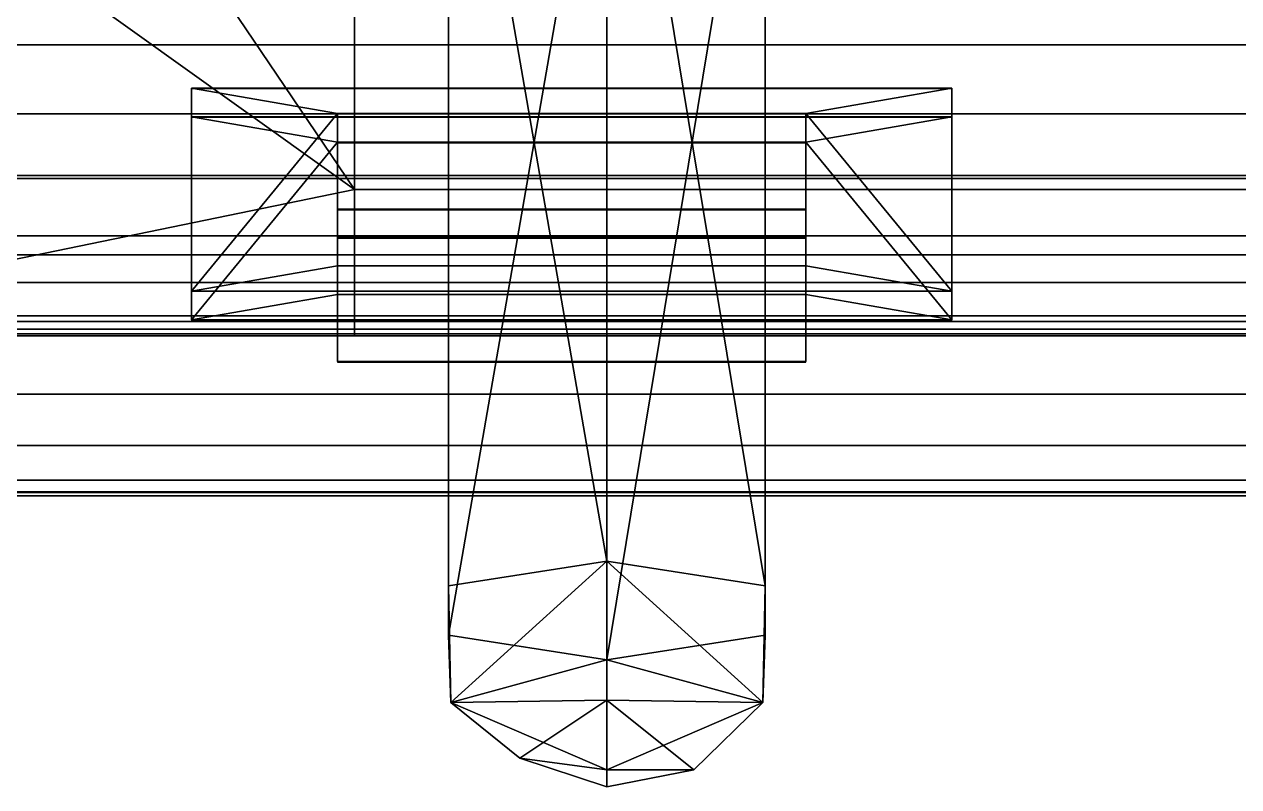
# Model space of a CAD drawing. Extents: x -1 to 643, y -669 to 1.
# Drawn here: x 26.77 to 68.37, y -627.9 to -601.8 of the extents above; entities that cross this region are included whole.
import ezdxf

# ---------------------------------------------------------------- set-up
doc = ezdxf.new("R2010")
doc.units = 0
for name, color, linetype in [('IQ_200_2D', 1, 'Continuous'), ('IQ_200_3D', 1, 'Continuous'), ('IQ_204_2D', 7, 'Continuous'), ('IQ_BLACK_3D', 250, 'Continuous')]:
    doc.layers.add(name, color=color, linetype=linetype)

msp = doc.modelspace()

# ---------------------------------------------------------------- linework, layer by layer
at = {"layer": 'IQ_200_2D', "transparency": 33554582}
msp.add_line((10.757, -617.833), (631.243, -617.833), dxfattribs=at)
at = {"layer": 'IQ_204_2D', "transparency": 33554582}
for p, q in [((32.493, -604.005), (32.493, -611.941)), ((32.493, -604.005), (58.538, -604.005)), ((58.538, -611.941), (58.538, -604.005)), ((58.538, -604.99), (32.493, -604.99)), ((37.493, -605.859), (53.538, -605.859)), ((37.493, -605.859), (37.493, -613.371)), ((53.538, -613.371), (53.538, -605.859)), ((37.493, -608.158), (53.538, -608.158)), ((37.493, -609.123), (53.538, -609.123)), ((32.493, -611.941), (37.493, -611.941)), ((58.538, -611.941), (53.538, -611.941)), ((37.493, -613.371), (53.538, -613.371))]:
    msp.add_line(p, q, dxfattribs=at)

# ---------------------------------------------------------------- meshes
at = {"layer": 'IQ_200_3D', "transparency": 33554687}
mesh = msp.add_polyface(dxfattribs=at)
corners = [(38.086, -602.51, 996.977), (603.914, -602.51, 996.977), (603.9, -567.978, 996.977), (38.086, -567.978, 996.977)]
mesh.append_faces([[corners[k] for k in face] for face in [(0, 1, 2, 3)]])
mesh = msp.add_polyface(dxfattribs=at)
corners = [(38.086, -607.462, 970.529), (38.086, -567.978, 970.529), (603.914, -567.978, 970.529), (603.914, -607.462, 970.529)]
mesh.append_faces([[corners[k] for k in face] for face in [(0, 1, 2, 3)]])
mesh = msp.add_polyface(dxfattribs=at)
corners = [(0.803, -597.921, 1352.524), (10.757, -617.811, 1239.813), (631.243, -617.811, 1239.813), (641.197, -597.921, 1352.524)]
mesh.append_faces([[corners[k] for k in face] for face in [(0, 1, 2, 3)]])
mesh = msp.add_polyface(dxfattribs=at)
corners = [(11.897, -606.978, 1226.902), (11.897, -600.123, 1226.902), (630.103, -600.123, 1226.902), (630.103, -606.978, 1226.902)]
mesh.append_faces([[corners[k] for k in face] for face in [(0, 1, 2, 3)]])
mesh = msp.add_polyface(dxfattribs=at)
corners = [(603.914, -602.51, 996.977), (38.086, -602.51, 996.977), (38.086, -604.862, 996.697), (38.086, -607.083, 995.871), (38.086, -609.046, 994.545), (38.086, -610.643, 992.795), (38.086, -611.784, 990.719), (38.086, -612.403, 988.432), (38.086, -612.468, 986.064), (38.086, -611.974, 983.747), (603.914, -611.974, 983.747), (603.914, -612.468, 986.064), (603.914, -612.403, 988.432), (603.914, -611.784, 990.719), (603.914, -610.643, 992.795), (603.914, -609.046, 994.545), (603.914, -607.083, 995.871), (603.914, -604.862, 996.697)]
mesh.append_faces([[corners[k] for k in face] for face in [(11, 8, 9, 10)]], dxfattribs={"vtx0": -1})
mesh.append_faces([[corners[k] for k in face] for face in [(17, 2, 3, 16), (16, 3, 4, 15), (15, 4, 5, 14), (13, 6, 7, 12), (12, 7, 8, 11), (6, 13, 14, 5)]], dxfattribs={"vtx0": -1, "vtx2": -1})
mesh.append_faces([[corners[k] for k in face] for face in [(0, 1, 2, 17)]], dxfattribs={"vtx2": -1})
mesh = msp.add_polyface(dxfattribs=at)
corners = [(631.243, -617.811, 1239.813), (10.757, -617.811, 1239.813), (10.998, -617.947, 1237.081), (11.235, -617.406, 1234.4), (11.453, -616.219, 1231.935), (11.638, -614.46, 1229.839), (11.779, -612.239, 1228.242), (11.867, -609.693, 1227.242), (11.897, -606.978, 1226.902), (630.103, -606.978, 1226.902), (630.133, -609.693, 1227.242), (630.221, -612.239, 1228.242), (630.362, -614.46, 1229.839), (630.547, -616.219, 1231.935), (630.765, -617.406, 1234.4), (631.002, -617.947, 1237.081)]
mesh.append_faces([[corners[k] for k in face] for face in [(10, 7, 8, 9)]], dxfattribs={"vtx0": -1})
mesh.append_faces([[corners[k] for k in face] for face in [(14, 3, 4, 13), (15, 2, 3, 14), (13, 4, 5, 12), (12, 5, 6, 11), (11, 6, 7, 10)]], dxfattribs={"vtx0": -1, "vtx2": -1})
mesh.append_faces([[corners[k] for k in face] for face in [(0, 1, 2, 15)]], dxfattribs={"vtx2": -1})
mesh = msp.add_polyface(dxfattribs=at)
corners = [(603.914, -607.462, 970.529), (603.914, -611.974, 983.747), (38.086, -611.974, 983.747), (38.086, -607.462, 970.529)]
mesh.append_faces([[corners[k] for k in face] for face in [(0, 1, 2, 3)]])
at = {"layer": 'IQ_BLACK_3D', "transparency": 33554687}
mesh = msp.add_polyface(dxfattribs=at)
corners = [(38.086, -567.978, 996.977), (38.086, -465.63, 996.977), (603.9, -465.63, 996.977), (603.9, -567.978, 996.977), (603.914, -602.51, 996.977), (625.901, -602.51, 996.977), (625.901, -446.317, 996.977), (16.1, -446.317, 996.977), (16.1, -602.51, 996.977), (38.086, -602.51, 996.977)]
mesh.append_faces([[corners[k] for k in face] for face in [(1, 7, 0)]], dxfattribs={"vtx0": -1, "vtx1": -1})
mesh.append_faces([[corners[k] for k in face] for face in [(6, 2, 3), (2, 6, 7, 1)]], dxfattribs={"vtx0": -1, "vtx2": -1})
mesh.append_faces([[corners[k] for k in face] for face in [(8, 9, 0, 7)]], dxfattribs={"vtx2": -1})
mesh.append_faces([[corners[k] for k in face] for face in [(3, 4, 5, 6)]], dxfattribs={"vtx3": -1})
mesh = msp.add_polyface(dxfattribs=at)
corners = [(38.086, -567.978, 970.529), (38.086, -607.462, 970.529), (27.464, -591.752, 924.5), (27.464, -567.978, 924.5)]
mesh.append_faces([[corners[k] for k in face] for face in [(0, 1, 2, 3)]])
mesh = msp.add_polyface(dxfattribs=at)
corners = [(46.725, -620.185, 1128.255), (41.301, -621.028, 1131.271), (41.301, -622.713, 1137.304), (46.725, -623.556, 1140.32), (46.725, -591.49, 1149.278), (41.301, -590.647, 1146.262), (41.301, -588.962, 1140.23), (46.725, -588.12, 1137.214)]
mesh.append_faces([[corners[k] for k in face] for face in [(4, 5, 2), (0, 1, 6)]], dxfattribs={"vtx1": -1, "vtx2": -1})
mesh.append_faces([[corners[k] for k in face] for face in [(1, 2, 5, 6)]], dxfattribs={"vtx1": -1, "vtx3": -1})
mesh.append_faces([[corners[k] for k in face] for face in [(2, 3, 4), (6, 7, 0)]], dxfattribs={"vtx2": -1})
mesh = msp.add_polyface(dxfattribs=at)
corners = [(46.725, -623.556, 1140.32), (52.15, -622.713, 1137.304), (52.15, -621.028, 1131.271), (46.725, -620.185, 1128.255), (46.725, -588.12, 1137.214), (52.15, -588.962, 1140.23), (52.15, -590.647, 1146.262), (46.725, -591.49, 1149.278)]
mesh.append_faces([[corners[k] for k in face] for face in [(4, 5, 2), (0, 1, 6)]], dxfattribs={"vtx1": -1, "vtx2": -1})
mesh.append_faces([[corners[k] for k in face] for face in [(1, 2, 5, 6)]], dxfattribs={"vtx1": -1, "vtx3": -1})
mesh.append_faces([[corners[k] for k in face] for face in [(2, 3, 4), (6, 7, 0)]], dxfattribs={"vtx2": -1})
mesh = msp.add_polyface(dxfattribs=at)
corners = [(38.086, -607.462, 970.529), (38.086, -611.974, 983.747), (16.1, -611.974, 983.747), (16.1, -591.752, 924.5), (27.464, -591.752, 924.5)]
mesh.append_faces([[corners[k] for k in face] for face in [(0, 3, 4)]], dxfattribs={"vtx0": -1})
mesh.append_faces([[corners[k] for k in face] for face in [(3, 0, 2)]], dxfattribs={"vtx0": -1, "vtx1": -1})
mesh.append_faces([[corners[k] for k in face] for face in [(0, 1, 2)]], dxfattribs={"vtx2": -1})
mesh = msp.add_polyface(dxfattribs=at)
corners = [(16.1, -602.51, 996.977), (16.1, -604.862, 996.697), (16.1, -607.083, 995.871), (16.1, -609.046, 994.545), (16.1, -610.643, 992.795), (16.1, -611.784, 990.719), (16.1, -612.403, 988.432), (16.1, -612.468, 986.064), (16.1, -611.974, 983.747), (38.086, -611.974, 983.747), (38.086, -612.468, 986.064), (38.086, -612.403, 988.432), (38.086, -611.784, 990.719), (38.086, -610.643, 992.795), (38.086, -609.046, 994.545), (38.086, -607.083, 995.871), (38.086, -604.862, 996.697), (38.086, -602.51, 996.977)]
mesh.append_faces([[corners[k] for k in face] for face in [(0, 1, 16, 17)]], dxfattribs={"vtx1": -1})
mesh.append_faces([[corners[k] for k in face] for face in [(2, 3, 14, 15), (1, 2, 15, 16), (13, 14, 3, 4), (5, 6, 11, 12), (6, 7, 10, 11), (12, 13, 4, 5)]], dxfattribs={"vtx1": -1, "vtx3": -1})
mesh.append_faces([[corners[k] for k in face] for face in [(7, 8, 9, 10)]], dxfattribs={"vtx3": -1})
mesh = msp.add_polyface(dxfattribs=at)
corners = [(32.493, -603.983, 1318.169), (58.538, -603.983, 1318.169), (58.538, -610.935, 1278.778), (32.493, -610.935, 1278.778), (37.493, -604.852, 1313.245), (37.493, -610.066, 1283.702), (53.538, -610.066, 1283.702), (53.538, -604.852, 1313.245)]
mesh.append_faces([[corners[k] for k in face] for face in [(5, 3, 4), (0, 4, 3)]], dxfattribs={"vtx0": -1, "vtx1": -1})
mesh.append_faces([[corners[k] for k in face] for face in [(2, 6, 7), (1, 7, 4, 0), (7, 1, 2)]], dxfattribs={"vtx0": -1, "vtx2": -1})
mesh.append_faces([[corners[k] for k in face] for face in [(5, 6, 2, 3)]], dxfattribs={"vtx1": -1, "vtx3": -1})
mesh = msp.add_polyface(dxfattribs=at)
corners = [(32.493, -604.968, 1318.343), (32.493, -603.983, 1318.169), (32.493, -610.935, 1278.778), (32.493, -611.919, 1278.952)]
mesh.append_faces([[corners[k] for k in face] for face in [(0, 1, 2, 3)]])
mesh = msp.add_polyface(dxfattribs=at)
corners = [(58.538, -604.968, 1318.343), (58.538, -603.983, 1318.169), (32.493, -603.983, 1318.169), (32.493, -604.968, 1318.343)]
mesh.append_faces([[corners[k] for k in face] for face in [(0, 1, 2, 3)]])
mesh = msp.add_polyface(dxfattribs=at)
corners = [(58.538, -611.919, 1278.952), (58.538, -610.935, 1278.778), (58.538, -603.983, 1318.169), (58.538, -604.968, 1318.343)]
mesh.append_faces([[corners[k] for k in face] for face in [(0, 1, 2, 3)]])
mesh = msp.add_polyface(dxfattribs=at)
corners = [(32.493, -604.968, 1318.343), (32.493, -611.919, 1278.952), (58.538, -611.919, 1278.952), (58.538, -604.968, 1318.343), (37.493, -605.837, 1313.419), (53.538, -605.837, 1313.419), (53.538, -611.05, 1283.876), (37.493, -611.05, 1283.876)]
mesh.append_faces([[corners[k] for k in face] for face in [(6, 2, 5), (3, 5, 2)]], dxfattribs={"vtx0": -1, "vtx1": -1})
mesh.append_faces([[corners[k] for k in face] for face in [(1, 7, 4), (0, 4, 5, 3), (4, 0, 1)]], dxfattribs={"vtx0": -1, "vtx2": -1})
mesh.append_faces([[corners[k] for k in face] for face in [(6, 7, 1, 2)]], dxfattribs={"vtx1": -1, "vtx3": -1})
mesh = msp.add_polyface(dxfattribs=at)
corners = [(37.493, -610.066, 1283.702), (37.493, -613.35, 1284.281), (37.493, -609.101, 1298.763), (37.493, -608.136, 1313.825), (37.493, -604.852, 1313.245)]
mesh.append_faces([[corners[k] for k in face] for face in [(3, 4, 2)]], dxfattribs={"vtx1": -1})
mesh.append_faces([[corners[k] for k in face] for face in [(0, 1, 2, 4)]], dxfattribs={"vtx2": -1})
mesh = msp.add_polyface(dxfattribs=at)
corners = [(53.538, -610.066, 1283.702), (37.493, -610.066, 1283.702), (37.493, -604.852, 1313.245), (53.538, -604.852, 1313.245)]
mesh.append_faces([[corners[k] for k in face] for face in [(0, 1, 2, 3)]])
mesh = msp.add_polyface(dxfattribs=at)
corners = [(53.538, -604.852, 1313.245), (37.493, -604.852, 1313.245), (37.493, -608.136, 1313.825), (53.538, -608.136, 1313.825)]
mesh.append_faces([[corners[k] for k in face] for face in [(0, 1, 2, 3)]])
mesh = msp.add_polyface(dxfattribs=at)
corners = [(37.493, -605.837, 1313.419), (37.493, -604.852, 1313.245), (53.538, -604.852, 1313.245), (53.538, -605.837, 1313.419)]
mesh.append_faces([[corners[k] for k in face] for face in [(0, 1, 2, 3)]])
mesh = msp.add_polyface(dxfattribs=at)
corners = [(37.493, -611.05, 1283.876), (37.493, -610.066, 1283.702), (37.493, -604.852, 1313.245), (37.493, -605.837, 1313.419)]
mesh.append_faces([[corners[k] for k in face] for face in [(0, 1, 2, 3)]])
mesh = msp.add_polyface(dxfattribs=at)
corners = [(53.538, -610.066, 1283.702), (53.538, -604.852, 1313.245), (53.538, -608.136, 1313.825), (53.538, -609.101, 1298.763), (53.538, -613.35, 1284.281)]
mesh.append_faces([[corners[k] for k in face] for face in [(4, 0, 3)]], dxfattribs={"vtx1": -1})
mesh.append_faces([[corners[k] for k in face] for face in [(1, 2, 3, 0)]], dxfattribs={"vtx2": -1})
mesh = msp.add_polyface(dxfattribs=at)
corners = [(53.538, -605.837, 1313.419), (53.538, -604.852, 1313.245), (53.538, -610.066, 1283.702), (53.538, -611.05, 1283.876)]
mesh.append_faces([[corners[k] for k in face] for face in [(0, 1, 2, 3)]])
mesh = msp.add_polyface(dxfattribs=at)
corners = [(53.538, -608.136, 1313.825), (37.493, -608.136, 1313.825), (37.493, -609.101, 1298.763), (53.538, -609.101, 1298.763)]
mesh.append_faces([[corners[k] for k in face] for face in [(0, 1, 2, 3)]])
mesh = msp.add_polyface(dxfattribs=at)
corners = [(53.538, -609.101, 1298.763), (37.493, -609.101, 1298.763), (37.493, -613.35, 1284.281), (53.538, -613.35, 1284.281)]
mesh.append_faces([[corners[k] for k in face] for face in [(0, 1, 2, 3)]])
mesh = msp.add_polyface(dxfattribs=at)
corners = [(53.538, -613.35, 1284.281), (37.493, -613.35, 1284.281), (37.493, -610.066, 1283.702), (53.538, -610.066, 1283.702)]
mesh.append_faces([[corners[k] for k in face] for face in [(0, 1, 2, 3)]])
mesh = msp.add_polyface(dxfattribs=at)
corners = [(53.538, -611.05, 1283.876), (53.538, -610.066, 1283.702), (37.493, -610.066, 1283.702), (37.493, -611.05, 1283.876)]
mesh.append_faces([[corners[k] for k in face] for face in [(0, 1, 2, 3)]])
mesh = msp.add_polyface(dxfattribs=at)
corners = [(32.493, -611.919, 1278.952), (32.493, -610.935, 1278.778), (58.538, -610.935, 1278.778), (58.538, -611.919, 1278.952)]
mesh.append_faces([[corners[k] for k in face] for face in [(0, 1, 2, 3)]])
mesh = msp.add_polyface(dxfattribs=at)
corners = [(46.725, -627.903, 1132.602), (46.725, -627.327, 1137.361), (46.725, -623.556, 1140.32), (41.301, -622.713, 1137.304), (41.301, -621.028, 1131.271), (46.725, -620.185, 1128.255), (46.725, -624.944, 1128.83), (46.725, -627.903, 1132.602), (46.725, -627.903, 1132.602), (46.725, -627.903, 1132.602), (46.725, -627.903, 1132.602), (46.725, -627.903, 1132.602), (46.725, -627.903, 1132.602), (46.725, -627.903, 1132.602), (46.725, -627.903, 1132.602), (46.725, -627.903, 1132.602), (46.725, -627.903, 1132.602), (46.725, -627.903, 1132.602), (46.725, -627.903, 1132.602), (46.725, -627.903, 1132.602), (41.385, -625.021, 1133.407), (43.741, -626.928, 1132.111)]
mesh.append_faces([[corners[k] for k in face] for face in [(2, 20, 1)]], dxfattribs={"vtx0": -1, "vtx1": -1})
mesh.append_faces([[corners[k] for k in face] for face in [(1, 20, 21), (20, 6, 21)]], dxfattribs={"vtx0": -1, "vtx1": -1, "vtx2": -1})
mesh.append_faces([[corners[k] for k in face] for face in [(20, 3, 4), (20, 5, 6)]], dxfattribs={"vtx0": -1, "vtx2": -1})
mesh.append_faces([[corners[k] for k in face] for face in [(18, 1, 21), (8, 21, 6)]], dxfattribs={"vtx1": -1})
mesh.append_faces([[corners[k] for k in face] for face in [(2, 3, 20), (4, 5, 20)]], dxfattribs={"vtx1": -1, "vtx2": -1})
mesh = msp.add_polyface(dxfattribs=at)
corners = [(46.725, -627.903, 1132.602), (46.725, -624.944, 1128.83), (46.725, -620.185, 1128.255), (52.15, -621.028, 1131.271), (52.15, -622.713, 1137.304), (46.725, -623.556, 1140.32), (46.725, -627.327, 1137.361), (46.725, -627.903, 1132.602), (46.725, -627.903, 1132.602), (46.725, -627.903, 1132.602), (46.725, -627.903, 1132.602), (46.725, -627.903, 1132.602), (46.725, -627.903, 1132.602), (46.725, -627.903, 1132.602), (46.725, -627.903, 1132.602), (46.725, -627.903, 1132.602), (46.725, -627.903, 1132.602), (46.725, -627.903, 1132.602), (46.725, -627.903, 1132.602), (46.725, -627.903, 1132.602), (52.066, -625.021, 1133.407), (49.71, -627.324, 1133.528)]
mesh.append_faces([[corners[k] for k in face] for face in [(5, 20, 4), (2, 20, 1)]], dxfattribs={"vtx0": -1, "vtx1": -1})
mesh.append_faces([[corners[k] for k in face] for face in [(1, 20, 21), (20, 6, 21)]], dxfattribs={"vtx0": -1, "vtx1": -1, "vtx2": -1})
mesh.append_faces([[corners[k] for k in face] for face in [(20, 3, 4)]], dxfattribs={"vtx0": -1, "vtx2": -1})
mesh.append_faces([[corners[k] for k in face] for face in [(18, 1, 21), (8, 21, 6)]], dxfattribs={"vtx1": -1})
mesh.append_faces([[corners[k] for k in face] for face in [(2, 3, 20), (5, 6, 20)]], dxfattribs={"vtx1": -1, "vtx2": -1})

doc.saveas('drawing.dxf')
